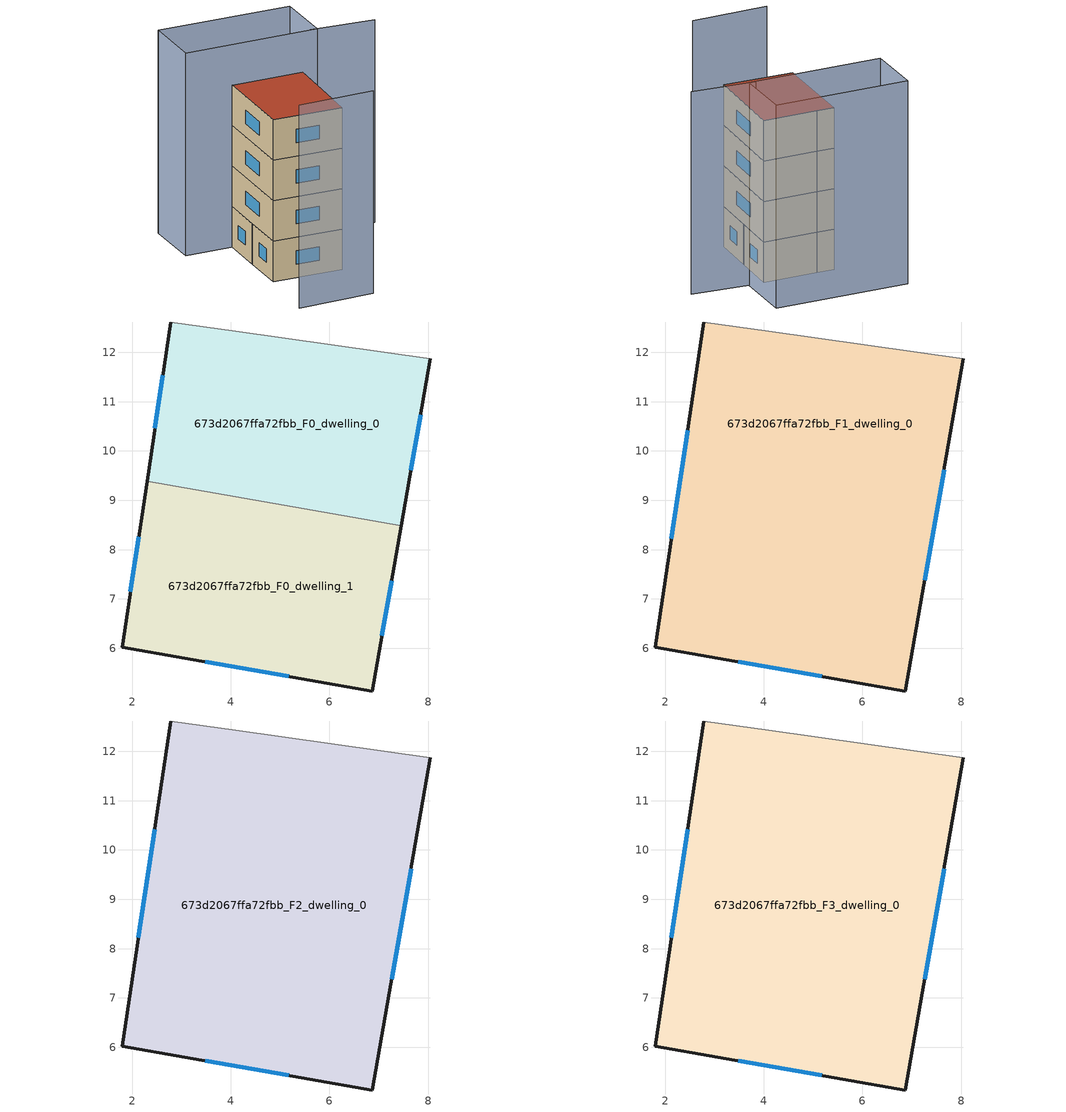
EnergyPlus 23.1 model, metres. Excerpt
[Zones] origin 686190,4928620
673d2067ffa72fbb_F0_dwelling_0
 floor ground (EU_floor_Construction): 8.05,11.86 7.45,8.48 2.3,9.39 2.79,12.61 4.1,12.42 z0
 wall outside (EU_wall_Construction): 7.45,8.48 8.05,11.86 / 2.79,12.61 2.3,9.39 z0:3
 wall adiabatic (EU_wall_Construction): 8.05,11.86 4.1,12.42 2.79,12.61 z0:3
 wall to 673d2067ffa72fbb_F0_dwelling_1 (EU_wall_Construction): 2.3,9.39 7.45,8.48 z0:3
 window (EU_Window_Construction): 7.65,9.61 7.85,10.74 / 2.63,11.54 2.46,10.46 z1:2
673d2067ffa72fbb_F0_dwelling_1
 floor ground (EU_floor_Construction): 7.45,8.48 6.87,5.13 1.8,6.02 2.3,9.39 z0
 wall outside (EU_wall_Construction): 2.3,9.39 1.8,6.02 6.87,5.13 7.45,8.48 z0:3
 window (EU_Window_Construction): 7.06,6.25 7.26,7.37 / 3.49,5.73 5.18,5.43 / 2.13,8.27 1.97,7.14 z1:2
673d2067ffa72fbb_F1_dwelling_0
 floor to 673d2067ffa72fbb_F0_dwelling_0 (EU_floor_Construction): 8.05,11.86 7.45,8.48 2.3,9.39 2.79,12.61 4.1,12.42 z3
 floor to 673d2067ffa72fbb_F0_dwelling_1 (EU_floor_Construction): 7.45,8.48 6.87,5.13 1.8,6.02 2.3,9.39 z3
 wall outside (EU_wall_Construction): 2.79,12.61 1.8,6.02 6.87,5.13 8.05,11.86 z3:6
 wall adiabatic (EU_wall_Construction): 8.05,11.86 4.1,12.42 2.79,12.61 z3:6
 window (EU_Window_Construction): 7.26,7.38 7.65,9.62 / 3.49,5.73 5.18,5.43 / 2.46,10.42 2.13,8.22 z4:5
673d2067ffa72fbb_F2_dwelling_0
 floor to 673d2067ffa72fbb_F1_dwelling_0 (EU_floor_Construction): 8.05,11.86 6.87,5.13 1.8,6.02 2.79,12.61 4.1,12.42 z6
 wall outside (EU_wall_Construction): 2.79,12.61 1.8,6.02 6.87,5.13 8.05,11.86 z6:9
 wall adiabatic (EU_wall_Construction): 8.05,11.86 4.1,12.42 2.79,12.61 z6:9
 window (EU_Window_Construction): 7.26,7.38 7.65,9.62 / 3.49,5.73 5.18,5.43 / 2.46,10.42 2.13,8.22 z7:8
673d2067ffa72fbb_F3_dwelling_0
 floor to 673d2067ffa72fbb_F2_dwelling_0 (EU_floor_Construction): 8.05,11.86 6.87,5.13 1.8,6.02 2.79,12.61 4.1,12.42 z9
 wall outside (EU_wall_Construction): 2.79,12.61 1.8,6.02 6.87,5.13 8.05,11.86 z9:12
 wall adiabatic (EU_wall_Construction): 8.05,11.86 4.1,12.42 2.79,12.61 z9:12
 window (EU_Window_Construction): 7.26,7.38 7.65,9.62 / 3.49,5.73 5.18,5.43 / 2.46,10.42 2.13,8.22 z10:11
 roof outside (EU_roof_Construction): 6.87,5.13 8.05,11.86 4.1,12.42 2.79,12.61 1.8,6.02 z12
shading: 0.77,1.27 6.37,0.57 / 13.24,10.78 8.66,11.77 / 9.75,15.95 9.12,11.62 / 9.12,11.62 -0.66,13.05 / -0.66,13.05 -0.03,17.37 / -0.03,17.37 9.75,15.95 z0:15
[Building]
EU S2 Campaign: North Axis=0; Terrain=City; Solar Distribution=FullExterior
[Site:Location]
Bologna: Latitude=44.5; Longitude=11.25; Time Zone=1; Elevation=37
[SizingPeriod:WeatherFileDays]
AnnualSizingPeriod: Begin Month=1; Begin Day of Month=1; End Month=12; End Day of Month=31; Day of Week for Start Day=Monday; Use Weather File Daylight Saving Period=No; Use Weather File Rain and Snow Indicators=No
[MATERIAL]
EU_InternalMass_Material: Roughness=MediumRough; Thickness=0.1; Conductivity=1; Density=1800; Specific Heat=900; Thermal Absorptance=0.9; Solar Absorptance=0.7; Visible Absorptance=0.7
[MATERIAL:NOMASS] Roughness=MediumRough; Thermal Absorptance=0.9; Solar Absorptance=0.7; Visible Absorptance=0.7
Name | Thermal Resistance
EU_wall_NoMass | 0.937881
EU_roof_NoMass | 0.548572
EU_floor_NoMass | 0.71348
[WINDOWMATERIAL:SIMPLEGLAZINGSYSTEM]
EU_Window_SimpleGlazing: UFactor=4.25633; Solar Heat Gain Coefficient=0.85; Visible Transmittance=0.85
[CONSTRUCTION]
EU_wall_Construction: EU_wall_NoMass
EU_roof_Construction: EU_roof_NoMass
EU_floor_Construction: EU_floor_NoMass
EU_InternalMass_Construction: EU_InternalMass_Material
EU_Window_Construction: EU_Window_SimpleGlazing
[ZONE] Type=1; Multiplier=1; Ceiling Height=autocalculate; Floor Area=autocalculate; Part of Total Floor Area=Yes
Name | Volume
673d2067ffa72fbb_F0_dwelling_0 | 52.9211
673d2067ffa72fbb_F1_dwelling_0 | 105.839
673d2067ffa72fbb_F2_dwelling_0; 673d2067ffa72fbb_F3_dwelling_0 | 105.84
673d2067ffa72fbb_F0_dwelling_1 | 52.9182
[INTERNALMASS] Construction=EU_InternalMass_Construction
Name | Zone or ZoneList | Surface Area
673d2067ffa72fbb_F0_dwelling_0_EU_InternalMass | 673d2067ffa72fbb_F0_dwelling_0 | 17.6403
673d2067ffa72fbb_F0_dwelling_1_EU_InternalMass | 673d2067ffa72fbb_F0_dwelling_1 | 17.6394
673d2067ffa72fbb_F1_dwelling_0_EU_InternalMass | 673d2067ffa72fbb_F1_dwelling_0 | 35.2802
673d2067ffa72fbb_F2_dwelling_0_EU_InternalMass | 673d2067ffa72fbb_F2_dwelling_0 | 35.2802
673d2067ffa72fbb_F3_dwelling_0_EU_InternalMass | 673d2067ffa72fbb_F3_dwelling_0 | 35.2802
[OTHEREQUIPMENT] Fuel Type=Electricity; Design Level Calculation Method=Watts/Area; Power per Zone Floor Area=1; Fraction Latent=0; Fraction Radiant=0; Fraction Lost=0; Carbon Dioxide Generation Rate=0; EndUse Subcategory=EU_Step8_InternalGains
Name | Zone or ZoneList or Space or SpaceList | Schedule
EU_Step8_InternalGain_673d2067ffa72fbb_F0_dwelling_0_f000 | 673d2067ffa72fbb_F0_dwelling_0 | EU_Step8_GainSchedule_673d2067ffa72fbb_F0_dwelling_0_f000
EU_Step8_InternalGain_673d2067ffa72fbb_F0_dwelling_1_f000 | 673d2067ffa72fbb_F0_dwelling_1 | EU_Step8_GainSchedule_673d2067ffa72fbb_F0_dwelling_1_f000
EU_Step8_InternalGain_673d2067ffa72fbb_F1_dwelling_0_f000 | 673d2067ffa72fbb_F1_dwelling_0 | EU_Step8_GainSchedule_673d2067ffa72fbb_F1_dwelling_0_f000
EU_Step8_InternalGain_673d2067ffa72fbb_F2_dwelling_0_f000 | 673d2067ffa72fbb_F2_dwelling_0 | EU_Step8_GainSchedule_673d2067ffa72fbb_F2_dwelling_0_f000
EU_Step8_InternalGain_673d2067ffa72fbb_F3_dwelling_0_f000 | 673d2067ffa72fbb_F3_dwelling_0 | EU_Step8_GainSchedule_673d2067ffa72fbb_F3_dwelling_0_f000
[ZONEVENTILATION:DESIGNFLOWRATE] Schedule=EU_AlwaysOn; Design Flow Rate Calculation Method=AirChanges/Hour; Air Changes per Hour=0.687892; Ventilation Type=Natural; Fan Pressure Rise=0; Fan Total Efficiency=1; Constant Term Coefficient=1; Temperature Term Coefficient=0; Velocity Term Coefficient=0; Velocity Squared Term Coefficient=0; Minimum Indoor Temperature=-100; Maximum Indoor Temperature=100; Delta Temperature=-100; Minimum Outdoor Temperature=-100; Maximum Outdoor Temperature=100; Maximum Wind Speed=40
Name | Zone or ZoneList or Space or SpaceList
EU_ConstantAir_673d2067ffa72fbb_F0_dwelling_0 | 673d2067ffa72fbb_F0_dwelling_0
EU_ConstantAir_673d2067ffa72fbb_F0_dwelling_1 | 673d2067ffa72fbb_F0_dwelling_1
EU_ConstantAir_673d2067ffa72fbb_F1_dwelling_0 | 673d2067ffa72fbb_F1_dwelling_0
EU_ConstantAir_673d2067ffa72fbb_F2_dwelling_0 | 673d2067ffa72fbb_F2_dwelling_0
EU_ConstantAir_673d2067ffa72fbb_F3_dwelling_0 | 673d2067ffa72fbb_F3_dwelling_0
[HVACTEMPLATE:THERMOSTAT] Constant Heating Setpoint=20; Constant Cooling Setpoint=50
EU_HeatOnly_673d2067ffa72fbb_F0_dwelling_0; EU_HeatOnly_673d2067ffa72fbb_F0_dwelling_1; EU_HeatOnly_673d2067ffa72fbb_F1_dwelling_0; EU_HeatOnly_673d2067ffa72fbb_F2_dwelling_0; EU_HeatOnly_673d2067ffa72fbb_F3_dwelling_0
[HVACTEMPLATE:ZONE:IDEALLOADSAIRSYSTEM] System Availability Schedule=EU_AlwaysOn; Maximum Heating Supply Air Temperature=50; Minimum Cooling Supply Air Temperature=13; Maximum Heating Supply Air Humidity Ratio=0.0156; Minimum Cooling Supply Air Humidity Ratio=0.0077; Heating Limit=NoLimit; Cooling Limit=NoLimit; Heating Availability Schedule=EU_AlwaysOn; Cooling Availability Schedule=EU_CoolingOff; Dehumidification Control Type=ConstantSensibleHeatRatio; Cooling Sensible Heat Ratio=0.7; Dehumidification Setpoint=60; Humidification Control Type=None; Humidification Setpoint=30; Outdoor Air Method=None; Outdoor Air Flow Rate per Person=0.00944; Outdoor Air Flow Rate per Zone Floor Area=0; Outdoor Air Flow Rate per Zone=0; Demand Controlled Ventilation Type=None; Outdoor Air Economizer Type=NoEconomizer; Heat Recovery Type=None; Sensible Heat Recovery Effectiveness=0.7; Latent Heat Recovery Effectiveness=0.65
Name | Template Thermostat
673d2067ffa72fbb_F0_dwelling_0 | EU_HeatOnly_673d2067ffa72fbb_F0_dwelling_0
673d2067ffa72fbb_F0_dwelling_1 | EU_HeatOnly_673d2067ffa72fbb_F0_dwelling_1
673d2067ffa72fbb_F1_dwelling_0 | EU_HeatOnly_673d2067ffa72fbb_F1_dwelling_0
673d2067ffa72fbb_F2_dwelling_0 | EU_HeatOnly_673d2067ffa72fbb_F2_dwelling_0
673d2067ffa72fbb_F3_dwelling_0 | EU_HeatOnly_673d2067ffa72fbb_F3_dwelling_0
[SIZING:ZONE] Zone Cooling Design Supply Air Temperature Input Method=SupplyAirTemperature; Zone Cooling Design Supply Air Temperature=13; Zone Heating Design Supply Air Temperature Input Method=SupplyAirTemperature; Zone Heating Design Supply Air Temperature=50; Zone Cooling Design Supply Air Humidity Ratio=0.008; Zone Heating Design Supply Air Humidity Ratio=0.008; Cooling Design Air Flow Method=DesignDay; Cooling Design Air Flow Rate=0; Cooling Minimum Air Flow per Zone Floor Area=0.000762; Cooling Minimum Air Flow=0; Cooling Minimum Air Flow Fraction=0.2; Heating Design Air Flow Method=DesignDay; Heating Design Air Flow Rate=0; Heating Maximum Air Flow per Zone Floor Area=0.002032; Heating Maximum Air Flow=0.141576; Heating Maximum Air Flow Fraction=0.3; Account for Dedicated Outdoor Air System=No; Dedicated Outdoor Air System Control Strategy=NeutralSupplyAir; Dedicated Outdoor Air Low Setpoint Temperature for Design=autosize; Dedicated Outdoor Air High Setpoint Temperature for Design=autosize; Zone Load Sizing Method=Sensible Load Only No Latent Load; Zone Latent Cooling Design Supply Air Humidity Ratio Input Method=HumidityRatioDifference; Zone Cooling Design Supply Air Humidity Ratio Difference=0.005; Zone Latent Heating Design Supply Air Humidity Ratio Input Method=HumidityRatioDifference; Zone Humidification Design Supply Air Humidity Ratio Difference=0.005
673d2067ffa72fbb_F0_dwelling_0; 673d2067ffa72fbb_F0_dwelling_1; 673d2067ffa72fbb_F1_dwelling_0; 673d2067ffa72fbb_F2_dwelling_0; 673d2067ffa72fbb_F3_dwelling_0
[SCHEDULE:CONSTANT]
Name | Hourly Value
EU_AlwaysOn | 1
EU_CoolingOff | 0
[SCHEDULE:FILE] Column Number=1; Rows to Skip at Top=0; Number of Hours of Data=8760; Column Separator=Comma; Interpolate to Timestep=No; Minutes per Item=60; Adjust Schedule for Daylight Savings=Yes
Name | File
EU_Step8_GainSchedule_673d2067ffa72fbb_F0_dwelling_0_f000 | ../../schedules/673d2067ffa72fbb/673d2067ffa72fbb_F0_dwelling_0_f000_gain.csv
EU_Step8_GainSchedule_673d2067ffa72fbb_F0_dwelling_1_f000 | ../../schedules/673d2067ffa72fbb/673d2067ffa72fbb_F0_dwelling_1_f000_gain.csv
EU_Step8_GainSchedule_673d2067ffa72fbb_F1_dwelling_0_f000 | ../../schedules/673d2067ffa72fbb/673d2067ffa72fbb_F1_dwelling_0_f000_gain.csv
EU_Step8_GainSchedule_673d2067ffa72fbb_F2_dwelling_0_f000 | ../../schedules/673d2067ffa72fbb/673d2067ffa72fbb_F2_dwelling_0_f000_gain.csv
EU_Step8_GainSchedule_673d2067ffa72fbb_F3_dwelling_0_f000 | ../../schedules/673d2067ffa72fbb/673d2067ffa72fbb_F3_dwelling_0_f000_gain.csv
